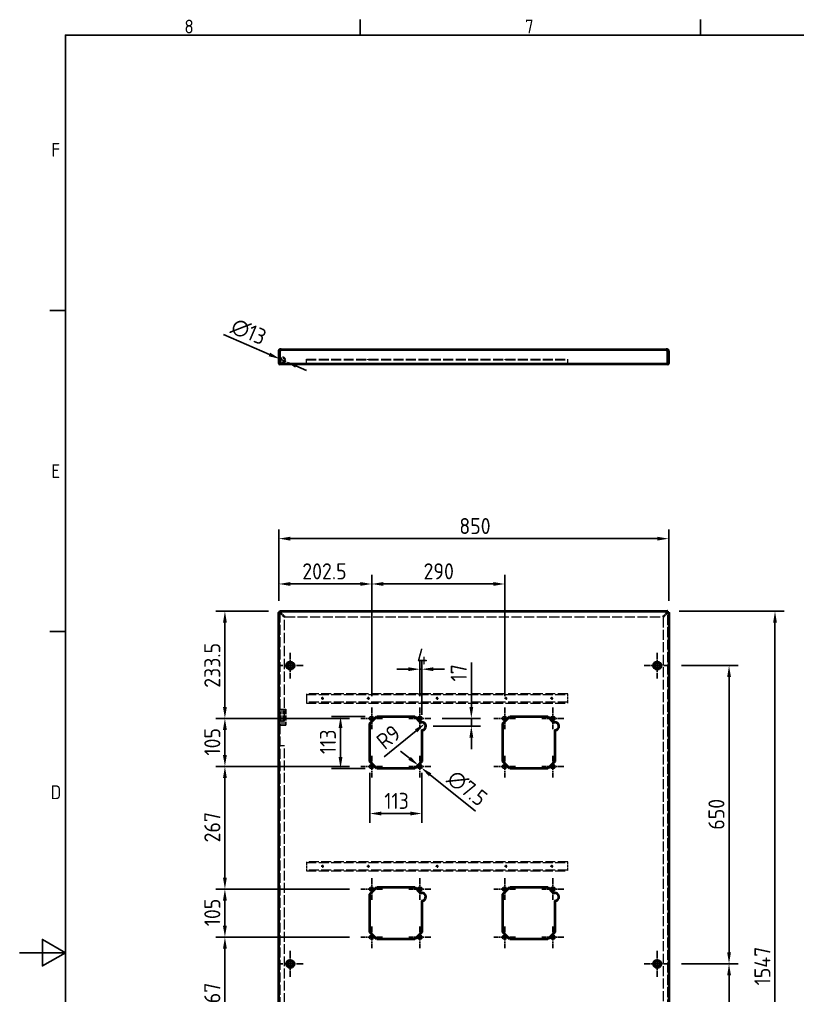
# Model space of a CAD drawing. Header units: millimetres. Extents: x 0 to 51860, y 0 to 5940.
# Drawn here: x 25608 to 27305, y 2007 to 4134 of the extents above; entities that cross this region are included whole.
import ezdxf

# ---------------------------------------------------------------- set-up
doc = ezdxf.new("R2010")
doc.units = ezdxf.units.MM
doc.header["$LTSCALE"] = 10
doc.linetypes.add('CHAIN', pattern=[0.3543, 0.2362, -0.0295, 0.0591, -0.0295])
doc.linetypes.add('DASHED', pattern=[0.2067, 0.1654, -0.0413])
for name, color, linetype, lineweight in [('가려진 것(ISO)', 2, 'DASHED', 18), ('가시적인 것(ISO)', 3, 'Continuous', 40), ('경계(ISO)', 7, 'Continuous', 25), ('중심 표식(ISO)', 1, 'Continuous', 25), ('치수(ISO)', 2, 'Continuous', 25)]:
    doc.layers.add(name, color=color, linetype=linetype, lineweight=lineweight)
doc.styles.add('문자 텍스트_PSTEK_POSCO', font='isocp.shx')
doc.styles.add('치수 텍스트_PSTEK_POSCO', font='isocp.shx')
doc.dimstyles.new('치수_PSTEK_POSCO', dxfattribs={"dimscale": 10, "dimtxt": 3.5, "dimasz": 2.5, "dimexe": 2, "dimexo": 2.5, "dimgap": 1, "dimtad": 1, "dimrnd": 1e-08, "dimdsep": 46, "dimtxsty": '치수 텍스트_PSTEK_POSCO', "dimcen": 0.09, "dimdle": 10, "dimclrd": 7, "dimclre": 7, "dimclrt": 2, "dimadec": 1, "dimazin": 2, "dimtfac": 1, "dimtmove": 0, "dimatfit": 3, "dimfxl": 0, "dimtolj": 1, "dimlwd": -1, "dimlwe": -1, "dimarcsym": 0})

# ---------------------------------------------------------------- blocks, each defined once
blk = doc.blocks.new('*D195')
at = {"layer": 'Defpoints', "color": 0}
for p in [(27021.3, 2844.3), (27021.3, 1297.3), (27255.6, 1297.3)]:
    blk.add_point(p, dxfattribs=at)
at = {"layer": '치수(ISO)', "color": 7}
for p, q in [((27046.3, 2844.3), (27275.6, 2844.3)), ((27255.6, 2819.3), (27255.6, 1322.3)), ((27046.3, 1297.3), (27275.6, 1297.3))]:
    blk.add_line(p, q, dxfattribs=at)
for points in [[(27251.5, 2819.3), (27259.8, 2819.3), (27255.6, 2844.3)], [(27251.5, 1322.3), (27259.8, 1322.3), (27255.6, 1297.3)]]:
    blk.add_solid(points, dxfattribs=at)
at = {"layer": '치수(ISO)', "color": 2, "insert": (27228.1, 2028.8), "char_height": 35, "attachment_point": 4, "rotation": 90, "style": '치수 텍스트_PSTEK_POSCO'}
blk.add_mtext('\\A1;1547', dxfattribs=at)
blk = doc.blocks.new('*D196')
at = {"layer": 'Defpoints', "color": 0}
for p in [(27023.8, 3002.5), (26173.8, 2841.8), (27023.8, 2841.8)]:
    blk.add_point(p, dxfattribs=at)
at = {"layer": '치수(ISO)', "color": 7}
for p, q in [((26173.8, 2866.8), (26173.8, 3022.5)), ((27023.8, 2866.8), (27023.8, 3022.5)), ((26198.8, 3002.5), (26998.8, 3002.5))]:
    blk.add_line(p, q, dxfattribs=at)
for points in [[(26198.8, 3006.7), (26198.8, 2998.3), (26173.8, 3002.5)], [(26998.8, 3006.7), (26998.8, 2998.3), (27023.8, 3002.5)]]:
    blk.add_solid(points, dxfattribs=at)
at = {"layer": '치수(ISO)', "color": 2, "insert": (26567.3, 3030), "char_height": 35, "attachment_point": 4, "style": '치수 텍스트_PSTEK_POSCO'}
blk.add_mtext('\\A1;850', dxfattribs=at)
blk = doc.blocks.new('*D197')
at = {"layer": 'Defpoints', "color": 0}
for p in [(26173.8, 2903.7), (26173.8, 2841.8), (26376.3, 2634.5)]:
    blk.add_point(p, dxfattribs=at)
at = {"layer": '치수(ISO)', "color": 7}
for p, q in [((26173.8, 2866.8), (26173.8, 2923.7)), ((26376.3, 2659.5), (26376.3, 2923.7)), ((26351.3, 2903.7), (26198.8, 2903.7))]:
    blk.add_line(p, q, dxfattribs=at)
for points in [[(26198.8, 2907.9), (26198.8, 2899.6), (26173.8, 2903.7)], [(26351.3, 2907.9), (26351.3, 2899.6), (26376.3, 2903.7)]]:
    blk.add_solid(points, dxfattribs=at)
at = {"layer": '치수(ISO)', "color": 2, "insert": (26224.9, 2931.3), "char_height": 35, "attachment_point": 4, "style": '치수 텍스트_PSTEK_POSCO'}
blk.add_mtext('\\A1;202.5', dxfattribs=at)
blk = doc.blocks.new('*D199')
at = {"layer": 'Defpoints', "color": 0}
for p in [(26056.2, 2844.3), (26176.3, 2844.3), (26352.5, 2610.8)]:
    blk.add_point(p, dxfattribs=at)
at = {"layer": '치수(ISO)', "color": 7}
for p, q in [((26151.3, 2844.3), (26036.2, 2844.3)), ((26056.2, 2635.8), (26056.2, 2819.3)), ((26327.5, 2610.8), (26036.2, 2610.8))]:
    blk.add_line(p, q, dxfattribs=at)
for points in [[(26052, 2819.3), (26060.4, 2819.3), (26056.2, 2844.3)], [(26052, 2635.8), (26060.4, 2635.8), (26056.2, 2610.8)]]:
    blk.add_solid(points, dxfattribs=at)
at = {"layer": '치수(ISO)', "color": 2, "insert": (26028.7, 2677.4), "char_height": 35, "attachment_point": 4, "rotation": 90, "style": '치수 텍스트_PSTEK_POSCO'}
blk.add_mtext('\\A1;233.5', dxfattribs=at)
blk = doc.blocks.new('*D200')
at = {"layer": 'Defpoints', "color": 0}
for p in [(26056.2, 2610.8), (26352.5, 2610.8), (26352.5, 2505.8)]:
    blk.add_point(p, dxfattribs=at)
at = {"layer": '치수(ISO)', "color": 7}
for p, q in [((26327.5, 2610.8), (26036.2, 2610.8)), ((26056.2, 2530.8), (26056.2, 2585.8)), ((26327.5, 2505.8), (26036.2, 2505.8))]:
    blk.add_line(p, q, dxfattribs=at)
for points in [[(26052, 2585.8), (26060.4, 2585.8), (26056.2, 2610.8)], [(26052, 2530.8), (26060.4, 2530.8), (26056.2, 2505.8)]]:
    blk.add_solid(points, dxfattribs=at)
at = {"layer": '치수(ISO)', "color": 2, "insert": (26028.7, 2529.6), "char_height": 35, "attachment_point": 4, "rotation": 90, "style": '치수 텍스트_PSTEK_POSCO'}
blk.add_mtext('\\A1;105', dxfattribs=at)
blk = doc.blocks.new('*D201')
at = {"layer": 'Defpoints', "color": 0}
for p in [(26056.2, 2505.8), (26352.5, 2505.8), (26352.5, 2238.8)]:
    blk.add_point(p, dxfattribs=at)
at = {"layer": '치수(ISO)', "color": 7}
for p, q in [((26327.5, 2505.8), (26036.2, 2505.8)), ((26056.2, 2263.8), (26056.2, 2480.8)), ((26327.5, 2238.8), (26036.2, 2238.8))]:
    blk.add_line(p, q, dxfattribs=at)
for points in [[(26052, 2480.8), (26060.4, 2480.8), (26056.2, 2505.8)], [(26052, 2263.8), (26060.4, 2263.8), (26056.2, 2238.8)]]:
    blk.add_solid(points, dxfattribs=at)
at = {"layer": '치수(ISO)', "color": 2, "insert": (26028.7, 2340.4), "char_height": 35, "attachment_point": 4, "rotation": 90, "style": '치수 텍스트_PSTEK_POSCO'}
blk.add_mtext('\\A1;267', dxfattribs=at)
blk = doc.blocks.new('*D202')
at = {"layer": 'Defpoints', "color": 0}
for p in [(26056.2, 2238.8), (26352.5, 2238.8), (26352.5, 2133.8)]:
    blk.add_point(p, dxfattribs=at)
at = {"layer": '치수(ISO)', "color": 7}
for p, q in [((26327.5, 2238.8), (26036.2, 2238.8)), ((26056.2, 2158.8), (26056.2, 2213.8)), ((26327.5, 2133.8), (26036.2, 2133.8))]:
    blk.add_line(p, q, dxfattribs=at)
for points in [[(26052, 2213.8), (26060.4, 2213.8), (26056.2, 2238.8)], [(26052, 2158.8), (26060.4, 2158.8), (26056.2, 2133.8)]]:
    blk.add_solid(points, dxfattribs=at)
at = {"layer": '치수(ISO)', "color": 2, "insert": (26028.7, 2157.6), "char_height": 35, "attachment_point": 4, "rotation": 90, "style": '치수 텍스트_PSTEK_POSCO'}
blk.add_mtext('\\A1;105', dxfattribs=at)
blk = doc.blocks.new('*D203')
at = {"layer": 'Defpoints', "color": 0}
for p in [(26056.2, 2133.8), (26352.5, 2133.8), (26352.5, 1866.8)]:
    blk.add_point(p, dxfattribs=at)
at = {"layer": '치수(ISO)', "color": 7}
for p, q in [((26327.5, 2133.8), (26036.2, 2133.8)), ((26056.2, 1891.8), (26056.2, 2108.8)), ((26327.5, 1866.8), (26036.2, 1866.8))]:
    blk.add_line(p, q, dxfattribs=at)
for points in [[(26052, 2108.8), (26060.4, 2108.8), (26056.2, 2133.8)], [(26052, 1891.8), (26060.4, 1891.8), (26056.2, 1866.8)]]:
    blk.add_solid(points, dxfattribs=at)
at = {"layer": '치수(ISO)', "color": 2, "insert": (26028.7, 1968.4), "char_height": 35, "attachment_point": 4, "rotation": 90, "style": '치수 텍스트_PSTEK_POSCO'}
blk.add_mtext('\\A1;267', dxfattribs=at)
blk = doc.blocks.new('*D204')
at = {"layer": 'Defpoints', "color": 0}
for p in [(26387.3, 2614.8), (26308.3, 2501.8), (26387.3, 2501.8)]:
    blk.add_point(p, dxfattribs=at)
at = {"layer": '치수(ISO)', "color": 7}
for p, q in [((26362.3, 2614.8), (26288.3, 2614.8)), ((26308.3, 2589.8), (26308.3, 2526.8)), ((26362.3, 2501.8), (26288.3, 2501.8))]:
    blk.add_line(p, q, dxfattribs=at)
for points in [[(26304.1, 2589.8), (26312.5, 2589.8), (26308.3, 2614.8)], [(26304.1, 2526.8), (26312.5, 2526.8), (26308.3, 2501.8)]]:
    blk.add_solid(points, dxfattribs=at)
at = {"layer": '치수(ISO)', "color": 2, "insert": (26280.8, 2533), "char_height": 35, "attachment_point": 4, "rotation": 90, "style": '치수 텍스트_PSTEK_POSCO'}
blk.add_mtext('\\A1;113', dxfattribs=at)
blk = doc.blocks.new('*D205')
at = {"layer": 'Defpoints', "color": 0}
for p in [(26372.3, 2516.8), (26485.3, 2516.8), (26485.3, 2403.4)]:
    blk.add_point(p, dxfattribs=at)
at = {"layer": '치수(ISO)', "color": 7}
for p, q in [((26372.3, 2491.8), (26372.3, 2383.4)), ((26485.3, 2491.8), (26485.3, 2383.4)), ((26397.3, 2403.4), (26460.3, 2403.4))]:
    blk.add_line(p, q, dxfattribs=at)
for points in [[(26397.3, 2407.6), (26397.3, 2399.2), (26372.3, 2403.4)], [(26460.3, 2407.6), (26460.3, 2399.2), (26485.3, 2403.4)]]:
    blk.add_solid(points, dxfattribs=at)
at = {"layer": '치수(ISO)', "color": 2, "insert": (26403.6, 2430.9), "char_height": 35, "attachment_point": 4, "style": '치수 텍스트_PSTEK_POSCO'}
blk.add_mtext('\\A1;113', dxfattribs=at)
blk = doc.blocks.new('*D206')
at = {"layer": 'Defpoints', "color": 0}
for p in [(26478.4, 2508.1), (26484.2, 2503.4)]:
    blk.add_point(p, dxfattribs=at)
at = {"layer": '치수(ISO)', "color": 7}
for p, q in [((26458.8, 2523.7), (26439.3, 2539.4)), ((26478.4, 2508.1), (26484.2, 2503.4)), ((26503.7, 2487.8), (26602.8, 2408.4))]:
    blk.add_line(p, q, dxfattribs=at)
for points in [[(26461.5, 2527), (26456.2, 2520.5), (26478.4, 2508.1)], [(26506.3, 2491), (26501.1, 2484.5), (26484.2, 2503.4)]]:
    blk.add_solid(points, dxfattribs=at)
at = {"layer": '치수(ISO)', "color": 2, "insert": (26548.2, 2487.4), "char_height": 35, "attachment_point": 4, "rotation": 321.3109, "style": '치수 텍스트_PSTEK_POSCO'}
blk.add_mtext('\\A1;∅7.5', dxfattribs=at)
blk = doc.blocks.new('*D237')
at = {"layer": 'Defpoints', "color": 0}
for p in [(26492.2, 2599.5), (26485.3, 2593.8)]:
    blk.add_point(p, dxfattribs=at)
at = {"layer": '치수(ISO)', "color": 7}
blk.add_line((26403.8, 2526.8), (26472.9, 2583.6), dxfattribs=at)
blk.add_solid([(26470.3, 2586.8), (26475.6, 2580.4), (26492.2, 2599.5)], dxfattribs=at)
at = {"layer": '치수(ISO)', "color": 2, "insert": (26394, 2554.4), "char_height": 35, "attachment_point": 4, "rotation": 39.4106, "style": '치수 텍스트_PSTEK_POSCO'}
blk.add_mtext('\\A1;R9', dxfattribs=at)
blk = doc.blocks.new('*D238')
at = {"layer": 'Defpoints', "color": 0}
for p in [(26481.3, 2718), (26481.3, 2634.5), (26485.3, 2593.8)]:
    blk.add_point(p, dxfattribs=at)
at = {"layer": '치수(ISO)', "color": 7}
for p, q in [((26481.3, 2659.5), (26481.3, 2738)), ((26485.3, 2618.8), (26485.3, 2738)), ((26456.3, 2718), (26431.3, 2718)), ((26485.3, 2718), (26481.3, 2718)), ((26510.3, 2718), (26535.3, 2718))]:
    blk.add_line(p, q, dxfattribs=at)
for points in [[(26456.3, 2722.1), (26456.3, 2713.8), (26481.3, 2718)], [(26510.3, 2722.1), (26510.3, 2713.8), (26485.3, 2718)]]:
    blk.add_solid(points, dxfattribs=at)
at = {"layer": '치수(ISO)', "color": 2, "insert": (26474.5, 2745.5), "char_height": 35, "attachment_point": 4, "style": '치수 텍스트_PSTEK_POSCO'}
blk.add_mtext('\\A1;4', dxfattribs=at)
blk = doc.blocks.new('*D239')
at = {"layer": 'Defpoints', "color": 0}
for p in [(26505, 2610.8), (26485.3, 2593.8), (26593.5, 2593.8)]:
    blk.add_point(p, dxfattribs=at)
at = {"layer": '치수(ISO)', "color": 7}
for p, q in [((26593.5, 2635.8), (26593.5, 2732.7)), ((26530, 2610.8), (26613.5, 2610.8)), ((26593.5, 2593.8), (26593.5, 2610.8)), ((26510.3, 2593.8), (26613.5, 2593.8)), ((26593.5, 2568.8), (26593.5, 2543.8))]:
    blk.add_line(p, q, dxfattribs=at)
for points in [[(26589.3, 2635.8), (26597.7, 2635.8), (26593.5, 2610.8)], [(26589.3, 2568.8), (26597.7, 2568.8), (26593.5, 2593.8)]]:
    blk.add_solid(points, dxfattribs=at)
at = {"layer": '치수(ISO)', "color": 2, "insert": (26566, 2691.2), "char_height": 35, "attachment_point": 4, "rotation": 90, "style": '치수 텍스트_PSTEK_POSCO'}
blk.add_mtext('\\A1;17', dxfattribs=at)
blk = doc.blocks.new('*D240')
at = {"layer": 'Defpoints', "color": 0}
for p in [(26666.3, 2903.7), (26376.3, 2634.5), (26666.3, 2634.5)]:
    blk.add_point(p, dxfattribs=at)
at = {"layer": '치수(ISO)', "color": 7}
for p, q in [((26376.3, 2659.5), (26376.3, 2923.7)), ((26666.3, 2659.5), (26666.3, 2923.7)), ((26401.3, 2903.7), (26641.3, 2903.7))]:
    blk.add_line(p, q, dxfattribs=at)
for points in [[(26401.3, 2907.9), (26401.3, 2899.6), (26376.3, 2903.7)], [(26641.3, 2907.9), (26641.3, 2899.6), (26666.3, 2903.7)]]:
    blk.add_solid(points, dxfattribs=at)
at = {"layer": '치수(ISO)', "color": 2, "insert": (26489.3, 2931.3), "char_height": 35, "attachment_point": 4, "style": '치수 텍스트_PSTEK_POSCO'}
blk.add_mtext('\\A1;290', dxfattribs=at)
blk = doc.blocks.new('*D245')
at = {"layer": 'Defpoints', "color": 0}
for p in [(27027, 2725.8), (27027, 2075.8), (27155.4, 2075.8)]:
    blk.add_point(p, dxfattribs=at)
at = {"layer": '치수(ISO)', "color": 7}
for p, q in [((27052, 2725.8), (27175.4, 2725.8)), ((27155.4, 2700.8), (27155.4, 2100.8)), ((27052, 2075.8), (27175.4, 2075.8))]:
    blk.add_line(p, q, dxfattribs=at)
for points in [[(27151.3, 2700.8), (27159.6, 2700.8), (27155.4, 2725.8)], [(27151.3, 2100.8), (27159.6, 2100.8), (27155.4, 2075.8)]]:
    blk.add_solid(points, dxfattribs=at)
at = {"layer": '치수(ISO)', "color": 2, "insert": (27127.9, 2368.2), "char_height": 35, "attachment_point": 4, "rotation": 90, "style": '치수 텍스트_PSTEK_POSCO'}
blk.add_mtext('\\A1;650', dxfattribs=at)
blk = doc.blocks.new('*D246')
at = {"layer": 'Defpoints', "color": 0}
for p in [(27027, 2075.8), (27027, 1425.8), (27155.4, 1425.8)]:
    blk.add_point(p, dxfattribs=at)
at = {"layer": '치수(ISO)', "color": 7}
for p, q in [((27052, 2075.8), (27175.4, 2075.8)), ((27155.4, 2050.8), (27155.4, 1450.8)), ((27052, 1425.8), (27175.4, 1425.8))]:
    blk.add_line(p, q, dxfattribs=at)
for points in [[(27151.3, 2050.8), (27159.6, 2050.8), (27155.4, 2075.8)], [(27151.3, 1450.8), (27159.6, 1450.8), (27155.4, 1425.8)]]:
    blk.add_solid(points, dxfattribs=at)
at = {"layer": '치수(ISO)', "color": 2, "insert": (27127.9, 1718.2), "char_height": 35, "attachment_point": 4, "rotation": 90, "style": '치수 텍스트_PSTEK_POSCO'}
blk.add_mtext('\\A1;650', dxfattribs=at)
blk = doc.blocks.new('*D253')
at = {"layer": 'Defpoints', "color": 0}
for p in [(26176.3, 3394.1), (26188.3, 3388.9)]:
    blk.add_point(p, dxfattribs=at)
at = {"layer": '치수(ISO)', "color": 7}
for p, q in [((26153.4, 3403.9), (26052.8, 3447.2)), ((26188.3, 3388.9), (26176.3, 3394.1)), ((26211.2, 3379), (26234.2, 3369.2))]:
    blk.add_line(p, q, dxfattribs=at)
for points in [[(26155, 3407.8), (26151.7, 3400.1), (26176.3, 3394.1)], [(26212.9, 3382.9), (26209.6, 3375.2), (26188.3, 3388.9)]]:
    blk.add_solid(points, dxfattribs=at)
at = {"layer": '치수(ISO)', "color": 2, "insert": (26072.9, 3468.5), "char_height": 35, "attachment_point": 4, "rotation": 336.7225, "style": '치수 텍스트_PSTEK_POSCO'}
blk.add_mtext('\\A1;∅13', dxfattribs=at)

msp = doc.modelspace()

# ---------------------------------------------------------------- linework, layer by layer
at = {"layer": '가려진 것(ISO)', "ltscale": 0.380839}
for p, q in [((26175.7882, 3407.9941), (26173.7882, 3407.9941)), ((26177.7882, 3412.9941), (26179.2024, 3412.9941)), ((26185.7882, 3412.9941), (26185.7882, 3414.9941)), ((26187.2024, 3412.9941), (26187.2024, 3414.9941)), ((27010.3739, 3412.9941), (27010.3739, 3414.9941)), ((27011.7882, 3412.9941), (27011.7882, 3414.9941)), ((27019.7882, 3412.9941), (27018.3739, 3412.9941)), ((26372.2882, 3382.9941), (26372.2882, 3384.9941)), ((26372.5382, 3382.9941), (26372.5382, 3384.9941)), ((26373.7882, 3382.9941), (26373.7882, 3384.9941)), ((26378.7882, 3382.9941), (26378.7882, 3384.9941)), ((26380.0382, 3382.9941), (26380.0382, 3384.9941)), ((26387.2882, 3382.9941), (26387.2882, 3384.9941)), ((26470.2882, 3382.9941), (26470.2882, 3384.9941)), ((26477.5382, 3382.9941), (26477.5382, 3384.9941)), ((26478.7882, 3382.9941), (26478.7882, 3384.9941)), ((26482.2882, 3384.9941), (26482.2882, 3382.9941)), ((26483.7882, 3382.9941), (26483.7882, 3384.9941)), ((26485.0382, 3382.9941), (26485.0382, 3384.9941)), ((26485.2882, 3384.9941), (26485.2882, 3382.9941)), ((26494.2882, 3382.9941), (26494.2882, 3384.9941)), ((26662.2882, 3382.9941), (26662.2882, 3384.9941)), ((26662.5382, 3382.9941), (26662.5382, 3384.9941)), ((26663.7882, 3382.9941), (26663.7882, 3384.9941)), ((26668.7882, 3382.9941), (26668.7882, 3384.9941)), ((26670.0382, 3382.9941), (26670.0382, 3384.9941)), ((26677.2882, 3382.9941), (26677.2882, 3384.9941)), ((26760.2882, 3382.9941), (26760.2882, 3384.9941)), ((26767.5382, 3382.9941), (26767.5382, 3384.9941)), ((26768.7882, 3382.9941), (26768.7882, 3384.9941)), ((26772.2882, 3384.9941), (26772.2882, 3382.9941)), ((26773.7882, 3382.9941), (26773.7882, 3384.9941)), ((26775.0382, 3382.9941), (26775.0382, 3384.9941)), ((26775.2882, 3384.9941), (26775.2882, 3382.9941)), ((26784.2882, 3382.9941), (26784.2882, 3384.9941)), ((26175.7882, 2605.7516), (26173.7882, 2605.7516)), ((26173.7882, 2550.7516), (26175.7882, 2550.7516))]:
    msp.add_line(p, q, dxfattribs=at)
at = {"layer": '가려진 것(ISO)', "ltscale": 0.194292}
for p, q in [((26177.7882, 3413.1227), (26177.7882, 3414.1433)), ((27019.7882, 3413.1227), (27019.7882, 3414.1433))]:
    msp.add_line(p, q, dxfattribs=at)
at = {"layer": '가려진 것(ISO)', "ltscale": 0.024383}
for p, q in [((26177.7882, 3412.9941), (26177.7882, 3413.1227)), ((26179.2024, 3412.9941), (26179.2024, 3413.1227)), ((27018.3739, 3412.9941), (27018.3739, 3413.1227)), ((27019.7882, 3412.9941), (27019.7882, 3413.1227))]:
    msp.add_line(p, q, dxfattribs=at)
at = {"layer": '가려진 것(ISO)', "ltscale": 0.356356}
for p, q in [((26179.2024, 3413.1227), (26179.2024, 3414.9941)), ((27018.3739, 3413.1227), (27018.3739, 3414.9941))]:
    msp.add_line(p, q, dxfattribs=at)
at = {"layer": '가려진 것(ISO)', "ltscale": 13.096299}
msp.add_line((27018.3739, 3412.9941), (26179.2024, 3412.9941), dxfattribs=at)
at = {"layer": '가려진 것(ISO)', "ltscale": 13.187259}
for p, q in [((26176.2882, 3384.9941), (27021.2882, 3384.9941)), ((27021.2882, 2842.2516), (26176.2882, 2842.2516))]:
    msp.add_line(p, q, dxfattribs=at)
at = {"layer": '가려진 것(ISO)', "ltscale": 0.53863}
for p, q in [((26192.5382, 3384.9941), (26190.5382, 3382.9941)), ((26205.0382, 3384.9941), (26207.0382, 3382.9941)), ((26992.5382, 3384.9941), (26990.5382, 3382.9941)), ((27005.0382, 3384.9941), (27007.0382, 3382.9941))]:
    msp.add_line(p, q, dxfattribs=at)
at = {"layer": '가려진 것(ISO)', "ltscale": 1.637939}
for p, q in [((26233.7882, 3384.9941), (26233.7882, 3393.5941)), ((26803.7882, 3384.9941), (26803.7882, 3393.5941))]:
    msp.add_line(p, q, dxfattribs=at)
at = {"layer": '가려진 것(ISO)', "ltscale": 13.131522}
for p, q in [((26233.7882, 3393.5941), (26803.7882, 3393.5941)), ((26233.7882, 3391.9941), (26803.7882, 3391.9941)), ((26803.7882, 2664.2516), (26233.7882, 2664.2516)), ((26233.7882, 2662.6516), (26803.7882, 2662.6516)), ((26803.7882, 2645.8516), (26233.7882, 2645.8516)), ((26233.7882, 2644.2516), (26803.7882, 2644.2516)), ((26803.7882, 2298.2516), (26233.7882, 2298.2516)), ((26233.7882, 2296.6516), (26803.7882, 2296.6516)), ((26803.7882, 2279.8516), (26233.7882, 2279.8516)), ((26233.7882, 2278.2516), (26803.7882, 2278.2516))]:
    msp.add_line(p, q, dxfattribs=at)
at = {"layer": '가려진 것(ISO)', "ltscale": 0.304651}
for p, q in [((26266.7882, 3393.5941), (26266.7882, 3391.9941)), ((26267.1672, 3391.9941), (26267.1672, 3393.5941)), ((26270.4092, 3391.9941), (26270.4092, 3393.5941)), ((26270.7882, 3391.9941), (26270.7882, 3393.5941)), ((26366.7882, 3393.5941), (26366.7882, 3391.9941)), ((26367.1672, 3391.9941), (26367.1672, 3393.5941)), ((26370.4092, 3391.9941), (26370.4092, 3393.5941)), ((26370.7882, 3391.9941), (26370.7882, 3393.5941)), ((26516.7882, 3393.5941), (26516.7882, 3391.9941)), ((26517.1672, 3391.9941), (26517.1672, 3393.5941)), ((26520.4092, 3391.9941), (26520.4092, 3393.5941)), ((26520.7882, 3391.9941), (26520.7882, 3393.5941)), ((26666.7882, 3393.5941), (26666.7882, 3391.9941)), ((26667.1672, 3391.9941), (26667.1672, 3393.5941)), ((26670.4092, 3391.9941), (26670.4092, 3393.5941)), ((26670.7882, 3391.9941), (26670.7882, 3393.5941)), ((26766.7882, 3393.5941), (26766.7882, 3391.9941)), ((26767.1672, 3391.9941), (26767.1672, 3393.5941)), ((26770.4092, 3391.9941), (26770.4092, 3393.5941)), ((26770.7882, 3391.9941), (26770.7882, 3393.5941)), ((26233.7882, 2664.2516), (26233.7882, 2662.6516)), ((26803.7882, 2662.6516), (26803.7882, 2664.2516)), ((26233.7882, 2645.8516), (26233.7882, 2644.2516)), ((26803.7882, 2644.2516), (26803.7882, 2645.8516)), ((26233.7882, 2298.2516), (26233.7882, 2296.6516)), ((26803.7882, 2296.6516), (26803.7882, 2298.2516)), ((26233.7882, 2279.8516), (26233.7882, 2278.2516)), ((26803.7882, 2278.2516), (26803.7882, 2279.8516))]:
    msp.add_line(p, q, dxfattribs=at)
at = {"layer": '가려진 것(ISO)', "ltscale": 13.087873}
for p, q in [((26175.7882, 2841.7516), (26175.7882, 1299.7516)), ((27021.7882, 1299.7516), (27021.7882, 2841.7516))]:
    msp.add_line(p, q, dxfattribs=at)
at = {"layer": '가려진 것(ISO)', "ltscale": 2.154818}
for p, q in [((26177.7882, 2838.8374), (26185.7882, 2830.8374)), ((26179.2024, 2840.2516), (26187.2024, 2832.2516)), ((27018.3739, 2840.2516), (27010.3739, 2832.2516)), ((27019.7882, 2838.8374), (27011.7882, 2830.8374))]:
    msp.add_line(p, q, dxfattribs=at)
at = {"layer": '가려진 것(ISO)', "ltscale": 13.611864}
msp.add_line((26185.7882, 2605.7516), (26185.7882, 2830.8374), dxfattribs=at)
at = {"layer": '가려진 것(ISO)', "ltscale": 13.274819}
msp.add_line((26187.2024, 2832.2516), (27010.3739, 2832.2516), dxfattribs=at)
at = {"layer": '가려진 것(ISO)', "ltscale": 13.133005}
msp.add_line((27011.7882, 2830.8374), (27011.7882, 1310.6658), dxfattribs=at)
at = {"layer": '가려진 것(ISO)', "ltscale": 3.19979}
for p, q in [((26233.7882, 2662.6516), (26233.7882, 2645.8516)), ((26803.7882, 2645.8516), (26803.7882, 2662.6516)), ((26233.7882, 2296.6516), (26233.7882, 2279.8516)), ((26803.7882, 2279.8516), (26803.7882, 2296.6516))]:
    msp.add_line(p, q, dxfattribs=at)
at = {"layer": '가려진 것(ISO)', "ltscale": 1.944629}
for p, q in [((26175.7882, 2630.7516), (26182.2882, 2630.7516)), ((26182.2882, 2630.7516), (26188.7882, 2630.7516)), ((26175.7882, 2595.7516), (26182.2882, 2595.7516)), ((26182.2882, 2595.7516), (26188.7882, 2595.7516))]:
    msp.add_line(p, q, dxfattribs=at)
at = {"layer": '가려진 것(ISO)', "ltscale": 6.666338}
for p, q in [((26177.7882, 2630.7516), (26177.7882, 2595.7516)), ((26182.2882, 2630.7516), (26182.2882, 2595.7516)), ((26186.7882, 2630.7516), (26186.7882, 2595.7516)), ((26188.7882, 2630.7516), (26188.7882, 2595.7516))]:
    msp.add_line(p, q, dxfattribs=at)
at = {"layer": '가려진 것(ISO)', "ltscale": 0.598278}
for p, q in [((26175.7882, 2605.7516), (26177.7882, 2605.7516)), ((26177.7882, 2550.7516), (26175.7882, 2550.7516))]:
    msp.add_line(p, q, dxfattribs=at)
at = {"layer": '가려진 것(ISO)', "ltscale": 1.523657}
for p, q in [((26177.7882, 2605.7516), (26185.7882, 2605.7516)), ((26185.7882, 2550.7516), (26177.7882, 2550.7516))]:
    msp.add_line(p, q, dxfattribs=at)
at = {"layer": '가려진 것(ISO)', "ltscale": 12.901145}
msp.add_line((26185.7882, 1590.7516), (26185.7882, 2550.7516), dxfattribs=at)
at = {"layer": '가려진 것(ISO)', "ltscale": 5.385303}
msp.add_circle((26182.2882, 3391.4941), 4.5, dxfattribs=at)
at = {"layer": '가려진 것(ISO)', "ltscale": 1.939842}
for centre in [(26268.7882, 2654.2516), (26368.7882, 2654.2516), (26518.7882, 2654.2516), (26668.7882, 2654.2516), (26768.7882, 2654.2516), (26268.7882, 2288.2516), (26368.7882, 2288.2516), (26518.7882, 2288.2516), (26668.7882, 2288.2516), (26768.7882, 2288.2516)]:
    msp.add_circle(centre, 1.621, dxfattribs=at)
at = {"layer": '가려진 것(ISO)', "ltscale": 5.651304}
msp.add_arc((26182.2882, 3391.4941), 6.5, 270, 171.541021, dxfattribs=at)
at = {"layer": '가려진 것(ISO)', "ltscale": 1.761846}
msp.add_arc((26182.2882, 3391.4941), 6.5, 188.458979, 270, dxfattribs=at)
at = {"layer": '가려진 것(ISO)', "ltscale": 1.795034}
for centre in [(26268.7882, 2654.2516), (26368.7882, 2654.2516), (26518.7882, 2654.2516), (26668.7882, 2654.2516), (26768.7882, 2654.2516), (26268.7882, 2288.2516), (26368.7882, 2288.2516), (26518.7882, 2288.2516), (26668.7882, 2288.2516), (26768.7882, 2288.2516)]:
    msp.add_arc(centre, 2, 280, 190, dxfattribs=at)
at = {"layer": '가려진 것(ISO)', "ltscale": 0.872975}
for points in [[(26175.8589, 3410.9941), (26176.6943, 3411.7791), (26177.5297, 3412.5405), (26178.3651, 3412.8414), (26178.6442, 3412.9419), (26178.9233, 3412.9941), (26179.2024, 3412.9941)], [(27021.7175, 3410.9941), (27020.882, 3411.7791), (27020.0466, 3412.5405), (27019.2112, 3412.8414), (27018.9321, 3412.9419), (27018.653, 3412.9941), (27018.3739, 3412.9941)]]:
    msp.add_open_spline(points, degree=3, knots=[0, 0, 0, 0, 1.177453067, 1.177453067, 1.177453067, 1.570796327, 1.570796327, 1.570796327, 1.570796327], dxfattribs=at)
at = {"layer": '가려진 것(ISO)', "ltscale": 0.279657}
for points in [[(26176.8249, 3412.7457), (26176.8885, 3412.7814), (26176.9541, 3412.8134), (26177.0216, 3412.8414), (26177.2638, 3412.9419), (26177.5259, 3412.9941), (26177.7882, 3412.9941)], [(27020.7514, 3412.7457), (27020.6879, 3412.7814), (27020.6222, 3412.8134), (27020.5547, 3412.8414), (27020.3125, 3412.9419), (27020.0504, 3412.9941), (27019.7882, 3412.9941)]]:
    msp.add_open_spline(points, degree=3, knots=[1.0678056692, 1.0678056692, 1.0678056692, 1.0678056692, 1.1774530672, 1.1774530672, 1.1774530672, 1.5707963268, 1.5707963268, 1.5707963268, 1.5707963268], dxfattribs=at)
at = {"layer": '가려진 것(ISO)', "ltscale": 1.354637}
for points in [[(26177.7882, 2838.8374), (26176.468, 2839.5399), (26175.168, 2840.2424), (26174.4438, 2840.9449), (26174.0191, 2841.3569), (26173.7882, 2841.7689), (26173.7882, 2842.1809)], [(26175.8589, 2844.2516), (26176.5614, 2844.2516), (26177.2639, 2843.5497), (26177.9664, 2842.446), (26178.3784, 2841.7986), (26178.7904, 2841.0258), (26179.2024, 2840.2516)], [(27018.3739, 2840.2516), (27019.0765, 2841.5717), (27019.779, 2842.8717), (27020.4815, 2843.5959), (27020.8935, 2844.0207), (27021.3055, 2844.2516), (27021.7175, 2844.2516)], [(27023.7882, 2842.1809), (27023.7882, 2841.4784), (27023.0863, 2840.7759), (27021.9825, 2840.0734), (27021.3352, 2839.6614), (27020.5624, 2839.2494), (27019.7882, 2838.8374)]]:
    msp.add_open_spline(points, degree=3, knots=[0, 0, 0, 0, 0.990116063, 0.990116063, 0.990116063, 1.570796327, 1.570796327, 1.570796327, 1.570796327], dxfattribs=at)
at = {"layer": '가려진 것(ISO)', "ltscale": 0.760927}
for points in [[(26175.8314, 2841.7516), (26175.9687, 2841.0593), (26176.4208, 2840.3669), (26177.0216, 2839.6746), (26177.2638, 2839.3955), (26177.5259, 2839.1164), (26177.7882, 2838.8374)], [(26176.2882, 2842.2083), (26176.9805, 2842.0711), (26177.6728, 2841.619), (26178.3651, 2841.0181), (26178.6442, 2840.7759), (26178.9233, 2840.5138), (26179.2024, 2840.2516)], [(27021.2882, 2842.2083), (27020.5958, 2842.0711), (27019.9035, 2841.619), (27019.2112, 2841.0181), (27018.9321, 2840.7759), (27018.653, 2840.5138), (27018.3739, 2840.2516)], [(27021.7449, 2841.7516), (27021.6076, 2841.0593), (27021.1556, 2840.3669), (27020.5547, 2839.6746), (27020.3125, 2839.3955), (27020.0504, 2839.1164), (27019.7882, 2838.8374)]]:
    msp.add_open_spline(points, degree=3, knots=[0.201682521, 0.201682521, 0.201682521, 0.201682521, 1.177453067, 1.177453067, 1.177453067, 1.570796327, 1.570796327, 1.570796327, 1.570796327], dxfattribs=at)
at = {"layer": '가시적인 것(ISO)'}
for p, q in [((26173.7882, 3410.9941), (26173.7882, 3385.4941)), ((26175.7882, 3410.9941), (26173.7882, 3410.9941)), ((26175.7882, 3385.4941), (26175.7882, 3410.9941)), ((26175.8589, 3385.4941), (26175.8589, 3410.9941)), ((26179.2024, 3414.9941), (26177.7882, 3414.9941)), ((26177.7882, 3414.1433), (26177.7882, 3414.9941)), ((26179.2024, 3414.9941), (27018.3739, 3414.9941)), ((27019.7882, 3414.9941), (27018.3739, 3414.9941)), ((27019.7882, 3414.1433), (27019.7882, 3414.9941)), ((27021.7175, 3410.9941), (27021.7175, 3385.4941)), ((27021.7882, 3385.4941), (27021.7882, 3410.9941)), ((27023.7882, 3410.9941), (27021.7882, 3410.9941)), ((27023.7882, 3385.4941), (27023.7882, 3410.9941)), ((26175.7882, 3385.4941), (26173.7882, 3385.4941)), ((26176.2882, 3385.4941), (26175.8589, 3385.4941)), ((26176.2882, 3385.4941), (26176.2882, 3382.9941)), ((27021.2882, 3382.9941), (26176.2882, 3382.9941)), ((27021.7175, 3385.4941), (27021.2882, 3385.4941)), ((27021.2882, 3382.9941), (27021.2882, 3385.4941)), ((27021.7882, 3385.4941), (27023.7882, 3385.4941)), ((26173.7882, 2842.1809), (26173.7882, 2841.7516)), ((26175.7882, 2842.1809), (26173.7882, 2842.1809)), ((26176.2882, 2841.7516), (26173.7882, 2841.7516)), ((26173.7882, 1299.7516), (26173.7882, 2841.7516)), ((26175.7882, 2841.7516), (26175.7882, 2842.1809)), ((26176.2882, 2844.2516), (26175.8589, 2844.2516)), ((26175.8589, 2842.2516), (26175.8589, 2844.2516)), ((26176.2882, 2842.2516), (26175.8589, 2842.2516)), ((26176.2882, 2844.2516), (26176.2882, 2841.7516)), ((26176.2882, 2844.2516), (27021.2882, 2844.2516)), ((27021.7175, 2844.2516), (27021.2882, 2844.2516)), ((27021.2882, 2841.7516), (27021.2882, 2844.2516)), ((27021.2882, 2842.2516), (27021.7175, 2842.2516)), ((27023.7882, 2841.7516), (27021.2882, 2841.7516)), ((27021.7175, 2842.2516), (27021.7175, 2844.2516)), ((27021.7882, 2842.1809), (27023.7882, 2842.1809)), ((27021.7882, 2841.7516), (27021.7882, 2842.1809)), ((27023.7882, 2841.7516), (27023.7882, 2842.1809)), ((27023.7882, 2841.7516), (27023.7882, 1299.7516)), ((26372.2882, 2599.7516), (26387.2882, 2614.7516)), ((26372.2882, 2516.7516), (26372.2882, 2599.7516)), ((26387.2882, 2614.7516), (26470.2882, 2614.7516)), ((26470.2882, 2614.7516), (26482.2882, 2602.7516)), ((26482.2882, 2602.7516), (26485.2882, 2602.7516)), ((26662.2882, 2599.7516), (26677.2882, 2614.7516)), ((26662.2882, 2516.7516), (26662.2882, 2599.7516)), ((26677.2882, 2614.7516), (26760.2882, 2614.7516)), ((26760.2882, 2614.7516), (26772.2882, 2602.7516)), ((26772.2882, 2602.7516), (26775.2882, 2602.7516)), ((26485.2882, 2582.9349), (26485.2882, 2516.7516)), ((26775.2882, 2582.9349), (26775.2882, 2516.7516)), ((26387.2882, 2501.7516), (26372.2882, 2516.7516)), ((26485.2882, 2516.7516), (26470.2882, 2501.7516)), ((26677.2882, 2501.7516), (26662.2882, 2516.7516)), ((26775.2882, 2516.7516), (26760.2882, 2501.7516)), ((26470.2882, 2501.7516), (26387.2882, 2501.7516)), ((26760.2882, 2501.7516), (26677.2882, 2501.7516)), ((26372.2882, 2227.7516), (26387.2882, 2242.7516)), ((26387.2882, 2242.7516), (26470.2882, 2242.7516)), ((26470.2882, 2242.7516), (26482.2882, 2230.7516)), ((26662.2882, 2227.7516), (26677.2882, 2242.7516)), ((26677.2882, 2242.7516), (26760.2882, 2242.7516)), ((26760.2882, 2242.7516), (26772.2882, 2230.7516)), ((26372.2882, 2144.7516), (26372.2882, 2227.7516)), ((26482.2882, 2230.7516), (26485.2882, 2230.7516)), ((26662.2882, 2144.7516), (26662.2882, 2227.7516)), ((26772.2882, 2230.7516), (26775.2882, 2230.7516)), ((26485.2882, 2210.9349), (26485.2882, 2144.7516)), ((26775.2882, 2210.9349), (26775.2882, 2144.7516)), ((26387.2882, 2129.7516), (26372.2882, 2144.7516)), ((26470.2882, 2129.7516), (26387.2882, 2129.7516)), ((26485.2882, 2144.7516), (26470.2882, 2129.7516)), ((26677.2882, 2129.7516), (26662.2882, 2144.7516)), ((26760.2882, 2129.7516), (26677.2882, 2129.7516)), ((26775.2882, 2144.7516), (26760.2882, 2129.7516))]:
    msp.add_line(p, q, dxfattribs=at)
for centre, radius in [((26198.7882, 2725.7516), 8.25), ((26198.7882, 2725.7516), 6.25), ((26998.7882, 2725.7516), 8.25), ((26998.7882, 2725.7516), 6.25), ((26376.2882, 2610.7516), 3.75), ((26481.2882, 2610.7516), 3.75), ((26666.2882, 2610.7516), 3.75), ((26771.2882, 2610.7516), 3.75), ((26376.2882, 2505.7516), 3.75), ((26481.2882, 2505.7516), 3.75), ((26666.2882, 2505.7516), 3.75), ((26771.2882, 2505.7516), 3.75), ((26376.2882, 2238.7516), 3.75), ((26481.2882, 2238.7516), 3.75), ((26666.2882, 2238.7516), 3.75), ((26771.2882, 2238.7516), 3.75), ((26376.2882, 2133.7516), 3.75), ((26481.2882, 2133.7516), 3.75), ((26666.2882, 2133.7516), 3.75), ((26771.2882, 2133.7516), 3.75), ((26198.7882, 2075.7516), 8.25), ((26198.7882, 2075.7516), 6.25), ((26998.7882, 2075.7516), 8.25), ((26998.7882, 2075.7516), 6.25)]:
    msp.add_circle(centre, radius, dxfattribs=at)
for centre, radius, start, end in [((26176.2882, 3385.4941), 2.5, 180, 270), ((26182.2882, 3391.4941), 6.5, 171.541021, 180), ((26182.2882, 3391.4941), 6.5, 180, 188.458979), ((26176.2882, 3385.4941), 0.5, 180, 270), ((27021.2882, 3385.4941), 2.5, 270, 0), ((27021.2882, 3385.4941), 0.5, 270, 0), ((26485.2882, 2593.7516), 9, 280.4756817, 90), ((26775.2882, 2593.7516), 9, 280.4756817, 90), ((26487.2882, 2582.9349), 2, 100.4756817, 180), ((26777.2882, 2582.9349), 2, 100.4756817, 180), ((26485.2882, 2221.7516), 9, 280.4756817, 90), ((26487.2882, 2210.9349), 2, 100.4756817, 180), ((26775.2882, 2221.7516), 9, 280.4756817, 90), ((26777.2882, 2210.9349), 2, 100.4756817, 180)]:
    msp.add_arc(centre, radius, start, end, dxfattribs=at)
for points in [[(26177.7882, 3414.9941), (26176.468, 3414.9941), (26175.168, 3414.2923), (26174.4438, 3413.1885), (26174.0191, 3412.5412), (26173.7882, 3411.7684), (26173.7882, 3410.9941)], [(26175.8589, 3410.9941), (26176.5614, 3412.3143), (26177.2639, 3413.6143), (26177.9664, 3414.3385), (26178.3784, 3414.7632), (26178.7904, 3414.9941), (26179.2024, 3414.9941)], [(27018.3739, 3414.9941), (27019.0765, 3414.9941), (27019.779, 3414.2923), (27020.4815, 3413.1885), (27020.8935, 3412.5412), (27021.3055, 3411.7684), (27021.7175, 3410.9941)], [(27023.7882, 3410.9941), (27023.7882, 3412.3143), (27023.0863, 3413.6143), (27021.9825, 3414.3385), (27021.3352, 3414.7632), (27020.5624, 3414.9941), (27019.7882, 3414.9941)]]:
    msp.add_open_spline(points, degree=3, knots=[0, 0, 0, 0, 0.990116063, 0.990116063, 0.990116063, 1.570796327, 1.570796327, 1.570796327, 1.570796327], dxfattribs=at)
for points in [[(26175.7882, 3410.9941), (26175.7882, 3411.706), (26176.2063, 3412.3985), (26176.8249, 3412.7457)], [(27021.7882, 3410.9941), (27021.7882, 3411.706), (27021.37, 3412.3985), (27020.7514, 3412.7457)], [(26175.7882, 2842.1809), (26175.7882, 2842.0378), (26175.8031, 2841.8947), (26175.8314, 2841.7516)], [(26175.8589, 2842.2516), (26176.002, 2842.2516), (26176.1451, 2842.2367), (26176.2882, 2842.2083)], [(27021.7175, 2842.2516), (27021.5744, 2842.2516), (27021.4313, 2842.2367), (27021.2882, 2842.2083)], [(27021.7882, 2842.1809), (27021.7882, 2842.0378), (27021.7732, 2841.8947), (27021.7449, 2841.7516)]]:
    msp.add_open_spline(points, degree=3, dxfattribs=at)
at = {"layer": '경계(ISO)'}
for p, q in [((26350.8637, 4100), (26350.8637, 4134)), ((27093.3637, 4100), (27093.3637, 4134)), ((25708.3637, 3500), (25674.3637, 3500)), ((25708.3637, 2800), (25674.3637, 2800))]:
    msp.add_line(p, q, dxfattribs=at)
at = {"layer": '경계(ISO)', "flags": 128}
for points in [[(25708.3637, 100), (25708.3637, 4100), (31448.3639, 4100), (31448.3639, 100), (25708.3637, 100)], [(25608.3637, 2100), (25708.3637, 2100), (25658.3637, 2128.8675), (25658.3637, 2071.1325), (25708.3637, 2100)]]:
    msp.add_lwpolyline(points, dxfattribs=at)
at = {"layer": '중심 표식(ISO)', "linetype": 'CHAIN', "ltscale": 6.278222}
for p, q in [((26198.7882, 2754.0016), (26198.7882, 2697.5016)), ((26998.7882, 2754.0016), (26998.7882, 2697.5016)), ((26227.0382, 2725.7516), (26170.5382, 2725.7516)), ((27027.0382, 2725.7516), (26970.5382, 2725.7516)), ((26198.7882, 2104.0016), (26198.7882, 2047.5016)), ((26998.7882, 2104.0016), (26998.7882, 2047.5016)), ((26227.0382, 2075.7516), (26170.5382, 2075.7516)), ((27027.0382, 2075.7516), (26970.5382, 2075.7516))]:
    msp.add_line(p, q, dxfattribs=at)
at = {"layer": '중심 표식(ISO)', "linetype": 'CHAIN', "ltscale": 5.278135}
for p, q in [((26376.2882, 2634.5016), (26376.2882, 2587.0016)), ((26481.2882, 2634.5016), (26481.2882, 2587.0016)), ((26666.2882, 2634.5016), (26666.2882, 2587.0016)), ((26771.2882, 2634.5016), (26771.2882, 2587.0016)), ((26400.0382, 2610.7516), (26352.5382, 2610.7516)), ((26505.0382, 2610.7516), (26457.5382, 2610.7516)), ((26690.0382, 2610.7516), (26642.5382, 2610.7516)), ((26795.0382, 2610.7516), (26747.5382, 2610.7516)), ((26376.2882, 2529.5016), (26376.2882, 2482.0016)), ((26481.2882, 2529.5016), (26481.2882, 2482.0016)), ((26666.2882, 2529.5016), (26666.2882, 2482.0016)), ((26771.2882, 2529.5016), (26771.2882, 2482.0016)), ((26400.0382, 2505.7516), (26352.5382, 2505.7516)), ((26505.0382, 2505.7516), (26457.5382, 2505.7516)), ((26690.0382, 2505.7516), (26642.5382, 2505.7516)), ((26795.0382, 2505.7516), (26747.5382, 2505.7516)), ((26376.2882, 2262.5016), (26376.2882, 2215.0016)), ((26481.2882, 2262.5016), (26481.2882, 2215.0016)), ((26666.2882, 2262.5016), (26666.2882, 2215.0016)), ((26771.2882, 2262.5016), (26771.2882, 2215.0016)), ((26400.0382, 2238.7516), (26352.5382, 2238.7516)), ((26505.0382, 2238.7516), (26457.5382, 2238.7516)), ((26690.0382, 2238.7516), (26642.5382, 2238.7516)), ((26795.0382, 2238.7516), (26747.5382, 2238.7516)), ((26376.2882, 2157.5016), (26376.2882, 2110.0016)), ((26481.2882, 2157.5016), (26481.2882, 2110.0016)), ((26666.2882, 2157.5016), (26666.2882, 2110.0016)), ((26771.2882, 2157.5016), (26771.2882, 2110.0016)), ((26400.0382, 2133.7516), (26352.5382, 2133.7516)), ((26505.0382, 2133.7516), (26457.5382, 2133.7516)), ((26690.0382, 2133.7516), (26642.5382, 2133.7516)), ((26795.0382, 2133.7516), (26747.5382, 2133.7516))]:
    msp.add_line(p, q, dxfattribs=at)

# ---------------------------------------------------------------- texts
at = {"layer": '경계(ISO)', "color": 2, "char_height": 30, "attachment_point": 7, "style": '문자 텍스트_PSTEK_POSCO'}
for s, insert in [('8', (25967.9391, 4103.7139)), ('7', (26710.4391, 4103.9285)), ('F', (25677.6891, 3835)), ('E', (25677.6891, 3134.7139)), ('D', (25676.0264, 2434.7139))]:
    msp.add_mtext(s, dxfattribs=dict(at, insert=insert))

# ---------------------------------------------------------------- dimensions: what is measured, and where the dimension line sits
at = {"layer": '치수(ISO)', "color": 7}
for p1, p2, picture, middle in [((26188.2591, 3388.9254), (26176.3173, 3394.0628), '*D253', (26091.5993, 3430.5087)), ((26478.3611, 2508.0957), (26484.2152, 2503.4075), '*D206', (26563.0311, 2440.2887))]:
    dim = msp.add_diameter_dim_2p(p1=p1, p2=p2, dimstyle='치수_PSTEK_POSCO', override={"dimdec": 2, "dimlfac": 1, "dimtp": 0, "dimtm": 0, "dimtdec": 2, "dimatfit": 2}, dxfattribs=at)
    dim.commit()
    dim.dimension.update_dxf_attribs({"geometry": picture, "text_midpoint": middle, "dimtype": 163})
for base, p1, p2, angle, override, picture, middle in [((27023.7882, 3002.4936), (26173.7882, 2841.7516), (27023.7882, 2841.7516), 180, {"dimdec": 2, "dimtp": 0, "dimtm": 0, "dimtdec": 2, "dimtofl": 0, "dimatfit": 1}, '*D196', (26598.7882, 3002.4936)), ((26173.7882, 2903.7491), (26376.2882, 2634.5016), (26173.7882, 2841.7516), 180, {"dimdec": 2, "dimtp": 0, "dimtm": 0, "dimtdec": 2, "dimtofl": 0, "dimatfit": 1}, '*D197', (26275.0382, 2903.7491)), ((26666.2882, 2903.7491), (26376.2882, 2634.5016), (26666.2882, 2634.5016), 180, {"dimdec": 2, "dimtp": 0, "dimtm": 0, "dimtdec": 2, "dimtofl": 0, "dimatfit": 1}, '*D240', (26521.2882, 2903.7491)), ((26056.1861, 2844.2516), (26352.5382, 2610.7516), (26176.2882, 2844.2516), 90, {"dimdec": 2, "dimtp": 0, "dimtm": 0, "dimtdec": 2, "dimtofl": 0, "dimatfit": 1}, '*D199', (26056.1861, 2727.6016)), ((27255.6447, 1297.2516), (27021.2882, 2844.2516), (27021.2882, 1297.2516), 270, {"dimdec": 2, "dimtp": 0, "dimtm": 0, "dimtdec": 2, "dimtofl": 0, "dimatfit": 1}, '*D195', (27255.6447, 2070.7516)), ((26481.2882, 2717.9549), (26485.2882, 2593.7516), (26481.2882, 2634.5016), 180, {"dimdec": 2, "dimtp": 0, "dimtm": 0, "dimtdec": 2, "dimtofl": 1, "dimatfit": 1}, '*D238', (26483.2882, 2717.9549)), ((26593.515, 2593.7516), (26505.0382, 2610.7516), (26485.2882, 2593.7516), 90, {"dimdec": 2, "dimtp": 0, "dimtm": 0, "dimtdec": 2, "dimtofl": 1, "dimatfit": 1}, '*D239', (26593.515, 2706.9687)), ((27155.4428, 2075.7516), (27027.0382, 2725.7516), (27027.0382, 2075.7516), 90, {"dimdec": 2, "dimtp": 0, "dimtm": 0, "dimtdec": 2, "dimtofl": 0, "dimatfit": 1}, '*D245', (27155.4428, 2400.7516)), ((26056.1861, 2610.7516), (26352.5382, 2505.7516), (26352.5382, 2610.7516), 90, {"dimdec": 2, "dimtp": 0, "dimtm": 0, "dimtdec": 2, "dimtofl": 0, "dimatfit": 1}, '*D200', (26056.1861, 2558.3516)), ((26308.3158, 2501.7516), (26387.2882, 2614.7516), (26387.2882, 2501.7516), 270, {"dimdec": 2, "dimtp": 0, "dimtm": 0, "dimtdec": 2, "dimtofl": 0, "dimatfit": 1}, '*D204', (26308.3158, 2558.2516)), ((26056.1861, 2505.7516), (26352.5382, 2238.7516), (26352.5382, 2505.7516), 90, {"dimdec": 2, "dimtp": 0, "dimtm": 0, "dimtdec": 2, "dimtofl": 0, "dimatfit": 1}, '*D201', (26056.1861, 2372.3516)), ((26056.1861, 2238.7516), (26352.5382, 2133.7516), (26352.5382, 2238.7516), 90, {"dimdec": 2, "dimtp": 0, "dimtm": 0, "dimtdec": 2, "dimtofl": 0, "dimatfit": 1}, '*D202', (26056.1861, 2186.3516)), ((26056.1861, 2133.7516), (26352.5382, 1866.7516), (26352.5382, 2133.7516), 90, {"dimdec": 2, "dimtp": 0, "dimtm": 0, "dimtdec": 2, "dimtofl": 0, "dimatfit": 1}, '*D203', (26056.1861, 2000.3516)), ((27155.4428, 1425.7516), (27027.0382, 2075.7516), (27027.0382, 1425.7516), 90, {"dimdec": 2, "dimtp": 0, "dimtm": 0, "dimtdec": 2, "dimtofl": 0, "dimatfit": 1}, '*D246', (27155.4428, 1750.7516))]:
    dim = msp.add_linear_dim(base=base, p1=p1, p2=p2, angle=angle, dimstyle='치수_PSTEK_POSCO', override=override, dxfattribs=at)
    dim.commit()
    dim.dimension.update_dxf_attribs({"geometry": picture, "text_midpoint": middle, "dimtype": 160})
dim = msp.add_radius_dim(center=(26485.2882, 2593.7516), mpoint=(26492.2417, 2599.4654), dimstyle='치수_PSTEK_POSCO', override={"dimdec": 2, "dimcen": 0, "dimtp": 0, "dimtm": 0, "dimtdec": 2, "dimtofl": 0}, dxfattribs=at)
dim.commit()
dim.dimension.update_dxf_attribs({"geometry": '*D237', "text_midpoint": (26428.6918, 2547.2453), "dimtype": 164})
dim = msp.add_linear_dim(base=(26485.2882, 2403.3945), p1=(26372.2882, 2516.7516), p2=(26485.2882, 2516.7516), dimstyle='치수_PSTEK_POSCO', override={"dimdec": 2, "dimtp": 0, "dimtm": 0, "dimtdec": 2, "dimtofl": 0, "dimatfit": 1}, dxfattribs=at)
dim.commit()
dim.dimension.update_dxf_attribs({"geometry": '*D205', "text_midpoint": (26428.7882, 2403.3945), "dimtype": 160})

doc.saveas('drawing.dxf')
